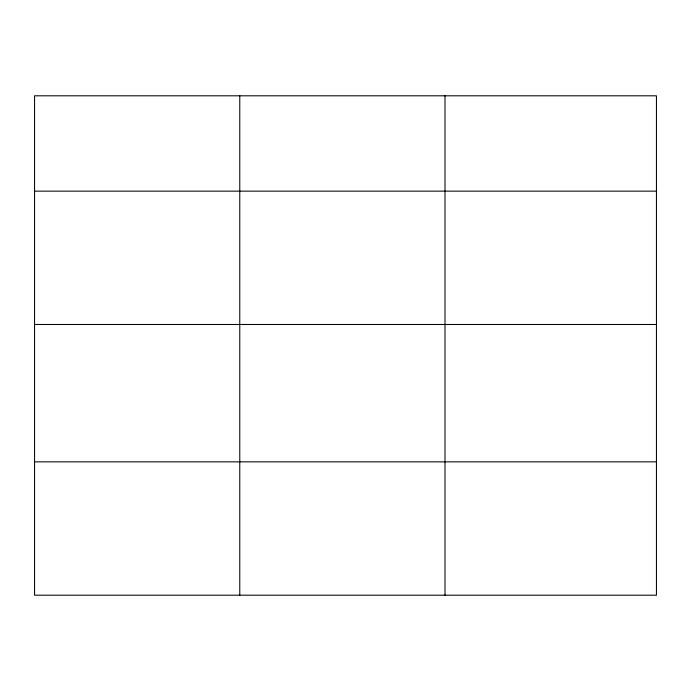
<?xml version="1.0" encoding="UTF-8"?>
<svg xmlns="http://www.w3.org/2000/svg" width="691" height="691" viewBox="0 0 691 691"><rect width="100%" height="100%" fill="white"/><g stroke="black" fill="none" stroke-linecap="round" stroke-linejoin="round"><path stroke-width="1.04" d="M656.45 324.485L656.45 95.807L34.55 95.807L34.55 595.193L656.45 595.193L656.45 324.485L34.55 324.485M34.55 191.148L656.45 191.148M34.55 461.856L656.45 461.856M445.004 95.807L445.004 595.193M239.777 95.807L239.777 595.193"/></g></svg>
